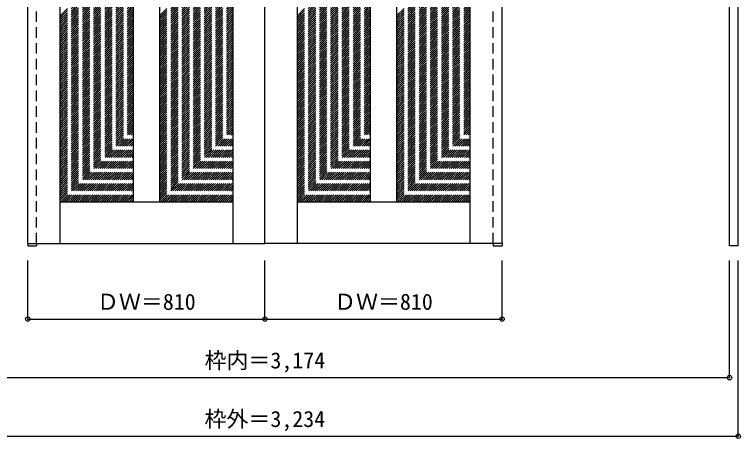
# Model space of a CAD drawing. Units: millimetres, scale not verified. Extents: x -2144 to 1642, y -1727 to 1173.
# Drawn here: x -838 to 1642, y -1727 to -281 of the extents above; entities that cross this region are included whole.
import ezdxf
from ezdxf.enums import TextEntityAlignment as Align

# ---------------------------------------------------------------- set-up
doc = ezdxf.new("R2010")
doc.units = ezdxf.units.MM
doc.header["$LTSCALE"] = 30
doc.header["$PDMODE"] = 32
doc.header["$PDSIZE"] = 15
doc.linetypes.add('DASHED1', pattern=[1.8, 1.2, -0.6])
doc.layers.add('0-0', color=4, linetype='DASHED1')
doc.layers.add('0-1_寸法', color=7, linetype='Continuous')
doc.styles.add('ＭＳ ゴシック', font='')
doc.styles.get('ＭＳ ゴシック').set_extended_font_data('MS Gothic')

msp = doc.modelspace()

# ---------------------------------------------------------------- linework, layer by layer
at = {"layer": '0-0', "color": 3, "linetype": 'Continuous'}
for p, q in [((1604.27, -1069.98), (1604.27, 1165.02)), ((1634.27, -1069.98), (1634.27, 1165.02)), ((-792.73, -1061.98), (-792.73, 1121.02)), ((-682.73, 1121.02), (-682.73, -1061.98)), ((-92.73, 1121.02), (-92.73, -1061.98)), ((17.27, -1061.98), (17.27, 1121.02)), ((127.27, 1121.02), (127.27, -1061.98)), ((717.27, 1121.02), (717.27, -1061.98)), ((827.27, -1061.98), (827.27, 1121.02)), ((-432.73, 986.02), (-432.73, -920.98)), ((-342.73, 986.02), (-342.73, -920.98)), ((377.27, 986.02), (377.27, -920.98)), ((467.27, 986.02), (467.27, -920.98)), ((-92.73, -920.98), (-682.73, -920.98)), ((717.27, -920.98), (127.27, -920.98)), ((-792.73, -1061.98), (17.27, -1061.98)), ((-792.73, -1061.98), (-792.73, -1069.98)), ((-762.73, -1061.98), (-762.73, -1069.98)), ((827.27, -1061.98), (17.27, -1061.98)), ((797.27, -1061.98), (797.27, -1069.98)), ((827.27, -1061.98), (827.27, -1069.98)), ((-792.73, -1069.98), (-762.73, -1069.98)), ((797.27, -1069.98), (827.27, -1069.98)), ((1634.27, -1069.98), (1604.27, -1069.98))]:
    msp.add_line(p, q, dxfattribs=at)
at = {"layer": '0-0'}
for p, q in [((-792.73, -1061.98), (-792.73, 1135.02)), ((-762.73, -1061.98), (-762.73, 1135.02)), ((-762.73, -1061.98), (-762.73, 1121.02)), ((797.27, -1061.98), (797.27, 1135.02)), ((797.27, -1061.98), (797.27, 1121.02)), ((827.27, -1061.98), (827.27, 1135.02)), ((-682.73, -285.91), (-432.73, -35.91)), ((-682.73, -292.98), (-432.73, -42.98)), ((-342.73, -285.32), (-92.73, -35.32)), ((-342.73, -292.39), (-92.73, -42.39)), ((-342.73, -299.46), (-92.73, -49.46)), ((127.27, -285.91), (377.27, -35.91)), ((127.27, -292.98), (377.27, -42.98)), ((467.27, -285.32), (717.27, -35.32)), ((467.27, -292.39), (717.27, -42.39)), ((467.27, -299.46), (717.27, -49.46)), ((-682.73, -300.05), (-432.73, -50.05)), ((-682.73, -307.12), (-432.73, -57.12)), ((-682.73, -314.19), (-432.73, -64.19)), ((-682.73, -321.26), (-432.73, -71.26)), ((-342.73, -306.53), (-92.73, -56.53)), ((-342.73, -313.6), (-92.73, -63.6)), ((-342.73, -320.67), (-92.73, -70.67)), ((127.27, -300.05), (377.27, -50.05)), ((127.27, -307.12), (377.27, -57.12)), ((127.27, -314.19), (377.27, -64.19)), ((127.27, -321.26), (377.27, -71.26)), ((467.27, -306.53), (717.27, -56.53)), ((467.27, -313.6), (717.27, -63.6)), ((467.27, -320.67), (717.27, -70.67)), ((-682.73, -328.33), (-432.73, -78.33)), ((-682.73, -335.4), (-432.73, -85.4)), ((-682.73, -342.48), (-432.73, -92.48)), ((-342.73, -327.74), (-92.73, -77.74)), ((-342.73, -334.82), (-92.73, -84.82)), ((-342.73, -341.89), (-92.73, -91.89)), ((-342.73, -348.96), (-92.73, -98.96)), ((127.27, -328.33), (377.27, -78.33)), ((127.27, -335.4), (377.27, -85.4)), ((127.27, -342.48), (377.27, -92.48)), ((467.27, -327.74), (717.27, -77.74)), ((467.27, -334.82), (717.27, -84.82)), ((467.27, -341.89), (717.27, -91.89)), ((467.27, -348.96), (717.27, -98.96)), ((-682.73, -349.55), (-432.73, -99.55)), ((-682.73, -356.62), (-432.73, -106.62)), ((-682.73, -363.69), (-432.73, -113.69)), ((-682.73, -370.76), (-432.73, -120.76)), ((-342.73, -356.03), (-92.73, -106.03)), ((-342.73, -363.1), (-92.73, -113.1)), ((-342.73, -370.17), (-92.73, -120.17)), ((127.27, -349.55), (377.27, -99.55)), ((127.27, -356.62), (377.27, -106.62)), ((127.27, -363.69), (377.27, -113.69)), ((127.27, -370.76), (377.27, -120.76)), ((467.27, -356.03), (717.27, -106.03)), ((467.27, -363.1), (717.27, -113.1)), ((467.27, -370.17), (717.27, -120.17)), ((-682.73, -377.83), (-432.73, -127.83)), ((-682.73, -384.9), (-432.73, -134.9)), ((-682.73, -391.97), (-432.73, -141.97)), ((-342.73, -377.24), (-92.73, -127.24)), ((-342.73, -384.31), (-92.73, -134.31)), ((-342.73, -391.38), (-92.73, -141.38)), ((-342.73, -398.46), (-92.73, -148.46)), ((127.27, -377.83), (377.27, -127.83)), ((127.27, -384.9), (377.27, -134.9)), ((127.27, -391.97), (377.27, -141.97)), ((467.27, -377.24), (717.27, -127.24)), ((467.27, -384.31), (717.27, -134.31)), ((467.27, -391.38), (717.27, -141.38)), ((467.27, -398.46), (717.27, -148.46)), ((-682.73, -399.04), (-432.73, -149.04)), ((-682.73, -406.11), (-432.73, -156.11)), ((-682.73, -413.19), (-432.73, -163.19)), ((-682.73, -420.26), (-432.73, -170.26)), ((-342.73, -405.53), (-92.73, -155.53)), ((-342.73, -412.6), (-92.73, -162.6)), ((-342.73, -419.67), (-92.73, -169.67)), ((127.27, -399.04), (377.27, -149.04)), ((127.27, -406.11), (377.27, -156.11)), ((127.27, -413.19), (377.27, -163.19)), ((127.27, -420.26), (377.27, -170.26)), ((467.27, -405.53), (717.27, -155.53)), ((467.27, -412.6), (717.27, -162.6)), ((467.27, -419.67), (717.27, -169.67)), ((-682.73, -427.33), (-432.73, -177.33)), ((-682.73, -434.4), (-432.73, -184.4)), ((-682.73, -441.47), (-432.73, -191.47)), ((-342.73, -426.74), (-92.73, -176.74)), ((-342.73, -433.81), (-92.73, -183.81)), ((-342.73, -440.88), (-92.73, -190.88)), ((-342.73, -447.95), (-92.73, -197.95)), ((127.27, -427.33), (377.27, -177.33)), ((127.27, -434.4), (377.27, -184.4)), ((127.27, -441.47), (377.27, -191.47)), ((467.27, -426.74), (717.27, -176.74)), ((467.27, -433.81), (717.27, -183.81)), ((467.27, -440.88), (717.27, -190.88)), ((467.27, -447.95), (717.27, -197.95)), ((-682.73, -448.54), (-432.73, -198.54)), ((-682.73, -455.61), (-432.73, -205.61)), ((-682.73, -462.68), (-432.73, -212.68)), ((-682.73, -469.75), (-432.73, -219.75)), ((-342.73, -455.02), (-92.73, -205.02)), ((-342.73, -462.09), (-92.73, -212.09)), ((-342.73, -469.17), (-92.73, -219.17)), ((127.27, -448.54), (377.27, -198.54)), ((127.27, -455.61), (377.27, -205.61)), ((127.27, -462.68), (377.27, -212.68)), ((127.27, -469.75), (377.27, -219.75)), ((467.27, -455.02), (717.27, -205.02)), ((467.27, -462.09), (717.27, -212.09)), ((467.27, -469.17), (717.27, -219.17)), ((-682.73, -476.83), (-432.73, -226.83)), ((-682.73, -483.9), (-432.73, -233.9)), ((-682.73, -490.97), (-432.73, -240.97)), ((-342.73, -476.24), (-92.73, -226.24)), ((-342.73, -483.31), (-92.73, -233.31)), ((-342.73, -490.38), (-92.73, -240.38)), ((-342.73, -497.45), (-92.73, -247.45)), ((127.27, -476.83), (377.27, -226.83)), ((127.27, -483.9), (377.27, -233.9)), ((127.27, -490.97), (377.27, -240.97)), ((467.27, -476.24), (717.27, -226.24)), ((467.27, -483.31), (717.27, -233.31)), ((467.27, -490.38), (717.27, -240.38)), ((467.27, -497.45), (717.27, -247.45)), ((-682.73, -498.04), (-432.73, -248.04)), ((-682.73, -505.11), (-432.73, -255.11)), ((-682.73, -512.18), (-432.73, -262.18)), ((-682.73, -519.25), (-432.73, -269.25)), ((-342.73, -504.52), (-92.73, -254.52)), ((-342.73, -511.59), (-92.73, -261.59)), ((-342.73, -518.66), (-92.73, -268.66)), ((127.27, -498.04), (377.27, -248.04)), ((127.27, -505.11), (377.27, -255.11)), ((127.27, -512.18), (377.27, -262.18)), ((127.27, -519.25), (377.27, -269.25)), ((467.27, -504.52), (717.27, -254.52)), ((467.27, -511.59), (717.27, -261.59)), ((467.27, -518.66), (717.27, -268.66)), ((-682.73, -526.32), (-432.73, -276.32)), ((-682.73, -533.39), (-432.73, -283.39)), ((-682.73, -540.47), (-432.73, -290.47)), ((-682.73, -547.54), (-432.73, -297.54)), ((-342.73, -525.73), (-92.73, -275.73)), ((-342.73, -532.81), (-92.73, -282.81)), ((-342.73, -539.88), (-92.73, -289.88)), ((-342.73, -546.95), (-92.73, -296.95)), ((127.27, -526.32), (377.27, -276.32)), ((127.27, -533.39), (377.27, -283.39)), ((127.27, -540.47), (377.27, -290.47)), ((127.27, -547.54), (377.27, -297.54)), ((467.27, -525.73), (717.27, -275.73)), ((467.27, -532.81), (717.27, -282.81)), ((467.27, -539.88), (717.27, -289.88)), ((467.27, -546.95), (717.27, -296.95)), ((-682.73, -554.61), (-432.73, -304.61)), ((-682.73, -561.68), (-432.73, -311.68)), ((-682.73, -568.75), (-432.73, -318.75)), ((-342.73, -554.02), (-92.73, -304.02)), ((-342.73, -561.09), (-92.73, -311.09)), ((-342.73, -568.16), (-92.73, -318.16)), ((127.27, -554.61), (377.27, -304.61)), ((127.27, -561.68), (377.27, -311.68)), ((127.27, -568.75), (377.27, -318.75)), ((467.27, -554.02), (717.27, -304.02)), ((467.27, -561.09), (717.27, -311.09)), ((467.27, -568.16), (717.27, -318.16)), ((-682.73, -575.82), (-432.73, -325.82)), ((-682.73, -582.89), (-432.73, -332.89)), ((-682.73, -589.96), (-432.73, -339.96)), ((-682.73, -597.03), (-432.73, -347.03)), ((-342.73, -575.23), (-92.73, -325.23)), ((-342.73, -582.3), (-92.73, -332.3)), ((-342.73, -589.37), (-92.73, -339.37)), ((-342.73, -596.44), (-92.73, -346.44)), ((127.27, -575.82), (377.27, -325.82)), ((127.27, -582.89), (377.27, -332.89)), ((127.27, -589.96), (377.27, -339.96)), ((127.27, -597.03), (377.27, -347.03)), ((467.27, -575.23), (717.27, -325.23)), ((467.27, -582.3), (717.27, -332.3)), ((467.27, -589.37), (717.27, -339.37)), ((467.27, -596.44), (717.27, -346.44)), ((-682.73, -604.1), (-432.73, -354.1)), ((-682.73, -611.18), (-432.73, -361.18)), ((-682.73, -618.25), (-432.73, -368.25)), ((-342.73, -603.52), (-92.73, -353.52)), ((-342.73, -610.59), (-92.73, -360.59)), ((-342.73, -617.66), (-92.73, -367.66)), ((127.27, -604.1), (377.27, -354.1)), ((127.27, -611.18), (377.27, -361.18)), ((127.27, -618.25), (377.27, -368.25)), ((467.27, -603.52), (717.27, -353.52)), ((467.27, -610.59), (717.27, -360.59)), ((467.27, -617.66), (717.27, -367.66)), ((-682.73, -625.32), (-432.73, -375.32)), ((-682.73, -632.39), (-432.73, -382.39)), ((-682.73, -639.46), (-432.73, -389.46)), ((-682.73, -646.53), (-432.73, -396.53)), ((-342.73, -624.73), (-92.73, -374.73)), ((-342.73, -631.8), (-92.73, -381.8)), ((-342.73, -638.87), (-92.73, -388.87)), ((-342.73, -645.94), (-92.73, -395.94)), ((127.27, -625.32), (377.27, -375.32)), ((127.27, -632.39), (377.27, -382.39)), ((127.27, -639.46), (377.27, -389.46)), ((127.27, -646.53), (377.27, -396.53)), ((467.27, -624.73), (717.27, -374.73)), ((467.27, -631.8), (717.27, -381.8)), ((467.27, -638.87), (717.27, -388.87)), ((467.27, -645.94), (717.27, -395.94)), ((-682.73, -653.6), (-432.73, -403.6)), ((-682.73, -660.67), (-432.73, -410.67)), ((-682.73, -667.74), (-432.73, -417.74)), ((-342.73, -653.01), (-92.73, -403.01)), ((-342.73, -660.08), (-92.73, -410.08)), ((-342.73, -667.16), (-92.73, -417.16)), ((127.27, -653.6), (377.27, -403.6)), ((127.27, -660.67), (377.27, -410.67)), ((127.27, -667.74), (377.27, -417.74)), ((467.27, -653.01), (717.27, -403.01)), ((467.27, -660.08), (717.27, -410.08)), ((467.27, -667.16), (717.27, -417.16)), ((-682.73, -674.82), (-432.73, -424.82)), ((-682.73, -681.89), (-432.73, -431.89)), ((-682.73, -688.96), (-432.73, -438.96)), ((-682.73, -696.03), (-432.73, -446.03)), ((-342.73, -674.23), (-92.73, -424.23)), ((-342.73, -681.3), (-92.73, -431.3)), ((-342.73, -688.37), (-92.73, -438.37)), ((-342.73, -695.44), (-92.73, -445.44)), ((127.27, -674.82), (377.27, -424.82)), ((127.27, -681.89), (377.27, -431.89)), ((127.27, -688.96), (377.27, -438.96)), ((127.27, -696.03), (377.27, -446.03)), ((467.27, -674.23), (717.27, -424.23)), ((467.27, -681.3), (717.27, -431.3)), ((467.27, -688.37), (717.27, -438.37)), ((467.27, -695.44), (717.27, -445.44)), ((-682.73, -703.1), (-432.73, -453.1)), ((-682.73, -710.17), (-432.73, -460.17)), ((-682.73, -717.24), (-432.73, -467.24)), ((-342.73, -702.51), (-92.73, -452.51)), ((-342.73, -709.58), (-92.73, -459.58)), ((-342.73, -716.65), (-92.73, -466.65)), ((127.27, -703.1), (377.27, -453.1)), ((127.27, -710.17), (377.27, -460.17)), ((127.27, -717.24), (377.27, -467.24)), ((467.27, -702.51), (717.27, -452.51)), ((467.27, -709.58), (717.27, -459.58)), ((467.27, -716.65), (717.27, -466.65)), ((-682.73, -724.31), (-432.73, -474.31)), ((-682.73, -731.38), (-432.73, -481.38)), ((-682.73, -738.46), (-432.73, -488.46)), ((-682.73, -745.53), (-432.73, -495.53)), ((-342.73, -723.72), (-92.73, -473.72)), ((-342.73, -730.8), (-92.73, -480.8)), ((-342.73, -737.87), (-92.73, -487.87)), ((-342.73, -744.94), (-92.73, -494.94)), ((127.27, -724.31), (377.27, -474.31)), ((127.27, -731.38), (377.27, -481.38)), ((127.27, -738.46), (377.27, -488.46)), ((127.27, -745.53), (377.27, -495.53)), ((467.27, -723.72), (717.27, -473.72)), ((467.27, -730.8), (717.27, -480.8)), ((467.27, -737.87), (717.27, -487.87)), ((467.27, -744.94), (717.27, -494.94)), ((-682.73, -752.6), (-432.73, -502.6)), ((-682.73, -759.67), (-432.73, -509.67)), ((-682.73, -766.74), (-432.73, -516.74)), ((-342.73, -752.01), (-92.73, -502.01)), ((-342.73, -759.08), (-92.73, -509.08)), ((-342.73, -766.15), (-92.73, -516.15)), ((127.27, -752.6), (377.27, -502.6)), ((127.27, -759.67), (377.27, -509.67)), ((127.27, -766.74), (377.27, -516.74)), ((467.27, -752.01), (717.27, -502.01)), ((467.27, -759.08), (717.27, -509.08)), ((467.27, -766.15), (717.27, -516.15)), ((-682.73, -773.81), (-432.73, -523.81)), ((-682.73, -780.88), (-432.73, -530.88)), ((-682.73, -787.95), (-432.73, -537.95)), ((-682.73, -795.02), (-432.73, -545.02)), ((-342.73, -773.22), (-92.73, -523.22)), ((-342.73, -780.29), (-92.73, -530.29)), ((-342.73, -787.36), (-92.73, -537.36)), ((-342.73, -794.43), (-92.73, -544.43)), ((127.27, -773.81), (377.27, -523.81)), ((127.27, -780.88), (377.27, -530.88)), ((127.27, -787.95), (377.27, -537.95)), ((127.27, -795.02), (377.27, -545.02)), ((467.27, -773.22), (717.27, -523.22)), ((467.27, -780.29), (717.27, -530.29)), ((467.27, -787.36), (717.27, -537.36)), ((467.27, -794.43), (717.27, -544.43)), ((-682.73, -802.09), (-432.73, -552.09)), ((-682.73, -809.17), (-432.73, -559.17)), ((-682.73, -816.24), (-432.73, -566.24)), ((-342.73, -801.51), (-92.73, -551.51)), ((-342.73, -808.58), (-92.73, -558.58)), ((-342.73, -815.65), (-92.73, -565.65)), ((127.27, -802.09), (377.27, -552.09)), ((127.27, -809.17), (377.27, -559.17)), ((127.27, -816.24), (377.27, -566.24)), ((467.27, -801.51), (717.27, -551.51)), ((467.27, -808.58), (717.27, -558.58)), ((467.27, -815.65), (717.27, -565.65)), ((-682.73, -823.31), (-432.73, -573.31)), ((-682.73, -830.38), (-432.73, -580.38)), ((-682.73, -837.45), (-432.73, -587.45)), ((-682.73, -844.52), (-432.73, -594.52)), ((-342.73, -822.72), (-92.73, -572.72)), ((-342.73, -829.79), (-92.73, -579.79)), ((-342.73, -836.86), (-92.73, -586.86)), ((-342.73, -843.93), (-92.73, -593.93)), ((127.27, -823.31), (377.27, -573.31)), ((127.27, -830.38), (377.27, -580.38)), ((127.27, -837.45), (377.27, -587.45)), ((127.27, -844.52), (377.27, -594.52)), ((467.27, -822.72), (717.27, -572.72)), ((467.27, -829.79), (717.27, -579.79)), ((467.27, -836.86), (717.27, -586.86)), ((467.27, -843.93), (717.27, -593.93)), ((-682.73, -851.59), (-432.73, -601.59)), ((-682.73, -858.66), (-432.73, -608.66)), ((-682.73, -865.73), (-432.73, -615.73)), ((-342.73, -851), (-92.73, -601)), ((-342.73, -858.07), (-92.73, -608.07)), ((-342.73, -865.15), (-92.73, -615.15)), ((127.27, -851.59), (377.27, -601.59)), ((127.27, -858.66), (377.27, -608.66)), ((127.27, -865.73), (377.27, -615.73)), ((467.27, -851), (717.27, -601)), ((467.27, -858.07), (717.27, -608.07)), ((467.27, -865.15), (717.27, -615.15)), ((-682.73, -872.81), (-432.73, -622.81)), ((-682.73, -879.88), (-432.73, -629.88)), ((-682.73, -886.95), (-432.73, -636.95)), ((-682.73, -894.02), (-432.73, -644.02)), ((-342.73, -872.22), (-92.73, -622.22)), ((-342.73, -879.29), (-92.73, -629.29)), ((-342.73, -886.36), (-92.73, -636.36)), ((-342.73, -893.43), (-92.73, -643.43)), ((127.27, -872.81), (377.27, -622.81)), ((127.27, -879.88), (377.27, -629.88)), ((127.27, -886.95), (377.27, -636.95)), ((127.27, -894.02), (377.27, -644.02)), ((467.27, -872.22), (717.27, -622.22)), ((467.27, -879.29), (717.27, -629.29)), ((467.27, -886.36), (717.27, -636.36)), ((467.27, -893.43), (717.27, -643.43)), ((-682.73, -901.09), (-432.73, -651.09)), ((-682.73, -908.16), (-432.73, -658.16)), ((-682.73, -915.23), (-432.73, -665.23)), ((-342.73, -900.5), (-92.73, -650.5)), ((-342.73, -907.57), (-92.73, -657.57)), ((-342.73, -914.64), (-92.73, -664.64)), ((127.27, -901.09), (377.27, -651.09)), ((127.27, -908.16), (377.27, -658.16)), ((127.27, -915.23), (377.27, -665.23)), ((467.27, -900.5), (717.27, -650.5)), ((467.27, -907.57), (717.27, -657.57)), ((467.27, -914.64), (717.27, -664.64)), ((-681.41, -920.98), (-432.73, -672.3)), ((-674.34, -920.98), (-432.73, -679.37)), ((-667.27, -920.98), (-432.73, -686.44)), ((-660.2, -920.98), (-432.73, -693.52)), ((-342, -920.98), (-92.73, -671.71)), ((-334.93, -920.98), (-92.73, -678.79)), ((-327.85, -920.98), (-92.73, -685.86)), ((-320.78, -920.98), (-92.73, -692.93)), ((128.59, -920.98), (377.27, -672.3)), ((135.66, -920.98), (377.27, -679.37)), ((142.73, -920.98), (377.27, -686.44)), ((149.8, -920.98), (377.27, -693.52)), ((468, -920.98), (717.27, -671.71)), ((475.07, -920.98), (717.27, -678.79)), ((482.15, -920.98), (717.27, -685.86)), ((489.22, -920.98), (717.27, -692.93)), ((-653.12, -920.98), (-432.73, -700.59)), ((-646.05, -920.98), (-432.73, -707.66)), ((-638.98, -920.98), (-432.73, -714.73)), ((-313.71, -920.98), (-92.73, -700)), ((-306.64, -920.98), (-92.73, -707.07)), ((-299.57, -920.98), (-92.73, -714.14)), ((156.88, -920.98), (377.27, -700.59)), ((163.95, -920.98), (377.27, -707.66)), ((171.02, -920.98), (377.27, -714.73)), ((496.29, -920.98), (717.27, -700)), ((503.36, -920.98), (717.27, -707.07)), ((510.43, -920.98), (717.27, -714.14)), ((-631.91, -920.98), (-432.73, -721.8)), ((-624.84, -920.98), (-432.73, -728.87)), ((-617.77, -920.98), (-432.73, -735.94)), ((-610.7, -920.98), (-432.73, -743.01)), ((-292.5, -920.98), (-92.73, -721.21)), ((-285.43, -920.98), (-92.73, -728.28)), ((-278.36, -920.98), (-92.73, -735.35)), ((-271.29, -920.98), (-92.73, -742.42)), ((178.09, -920.98), (377.27, -721.8)), ((185.16, -920.98), (377.27, -728.87)), ((192.23, -920.98), (377.27, -735.94)), ((199.3, -920.98), (377.27, -743.01)), ((517.5, -920.98), (717.27, -721.21)), ((524.57, -920.98), (717.27, -728.28)), ((531.64, -920.98), (717.27, -735.35)), ((538.71, -920.98), (717.27, -742.42)), ((-603.63, -920.98), (-432.73, -750.08)), ((-596.56, -920.98), (-432.73, -757.16)), ((-589.48, -920.98), (-432.73, -764.23)), ((-264.22, -920.98), (-92.73, -749.5)), ((-257.14, -920.98), (-92.73, -756.57)), ((-250.07, -920.98), (-92.73, -763.64)), ((206.37, -920.98), (377.27, -750.08)), ((213.44, -920.98), (377.27, -757.16)), ((220.52, -920.98), (377.27, -764.23)), ((545.78, -920.98), (717.27, -749.5)), ((552.86, -920.98), (717.27, -756.57)), ((559.93, -920.98), (717.27, -763.64)), ((-582.41, -920.98), (-432.73, -771.3)), ((-575.34, -920.98), (-432.73, -778.37)), ((-568.27, -920.98), (-432.73, -785.44)), ((-561.2, -920.98), (-432.73, -792.51)), ((-243, -920.98), (-92.73, -770.71)), ((-235.93, -920.98), (-92.73, -777.78)), ((-228.86, -920.98), (-92.73, -784.85)), ((-221.79, -920.98), (-92.73, -791.92)), ((227.59, -920.98), (377.27, -771.3)), ((234.66, -920.98), (377.27, -778.37)), ((241.73, -920.98), (377.27, -785.44)), ((248.8, -920.98), (377.27, -792.51)), ((567, -920.98), (717.27, -770.71)), ((574.07, -920.98), (717.27, -777.78)), ((581.14, -920.98), (717.27, -784.85)), ((588.21, -920.98), (717.27, -791.92)), ((-554.13, -920.98), (-432.73, -799.58)), ((-547.06, -920.98), (-432.73, -806.65)), ((-539.99, -920.98), (-432.73, -813.72)), ((-214.72, -920.98), (-92.73, -798.99)), ((-207.65, -920.98), (-92.73, -806.06)), ((-200.58, -920.98), (-92.73, -813.14)), ((255.87, -920.98), (377.27, -799.58)), ((262.94, -920.98), (377.27, -806.65)), ((270.01, -920.98), (377.27, -813.72)), ((595.28, -920.98), (717.27, -798.99)), ((602.35, -920.98), (717.27, -806.06)), ((609.42, -920.98), (717.27, -813.14)), ((-532.92, -920.98), (-432.73, -820.8)), ((-525.84, -920.98), (-432.73, -827.87)), ((-518.77, -920.98), (-432.73, -834.94)), ((-511.7, -920.98), (-432.73, -842.01)), ((-193.5, -920.98), (-92.73, -820.21)), ((-186.43, -920.98), (-92.73, -827.28)), ((-179.36, -920.98), (-92.73, -834.35)), ((-172.29, -920.98), (-92.73, -841.42)), ((277.08, -920.98), (377.27, -820.8)), ((284.16, -920.98), (377.27, -827.87)), ((291.23, -920.98), (377.27, -834.94)), ((298.3, -920.98), (377.27, -842.01)), ((616.5, -920.98), (717.27, -820.21)), ((623.57, -920.98), (717.27, -827.28)), ((630.64, -920.98), (717.27, -834.35)), ((637.71, -920.98), (717.27, -841.42)), ((-504.63, -920.98), (-432.73, -849.08)), ((-497.56, -920.98), (-432.73, -856.15)), ((-490.49, -920.98), (-432.73, -863.22)), ((-165.22, -920.98), (-92.73, -848.49)), ((-158.15, -920.98), (-92.73, -855.56)), ((-151.08, -920.98), (-92.73, -862.63)), ((305.37, -920.98), (377.27, -849.08)), ((312.44, -920.98), (377.27, -856.15)), ((319.51, -920.98), (377.27, -863.22)), ((644.78, -920.98), (717.27, -848.49)), ((651.85, -920.98), (717.27, -855.56)), ((658.92, -920.98), (717.27, -862.63)), ((-483.42, -920.98), (-432.73, -870.29)), ((-476.35, -920.98), (-432.73, -877.36)), ((-469.28, -920.98), (-432.73, -884.43)), ((-462.21, -920.98), (-432.73, -891.51)), ((-144.01, -920.98), (-92.73, -869.7)), ((-136.94, -920.98), (-92.73, -876.78)), ((-129.87, -920.98), (-92.73, -883.85)), ((-122.79, -920.98), (-92.73, -890.92)), ((326.58, -920.98), (377.27, -870.29)), ((333.65, -920.98), (377.27, -877.36)), ((340.72, -920.98), (377.27, -884.43)), ((347.79, -920.98), (377.27, -891.51)), ((665.99, -920.98), (717.27, -869.7)), ((673.06, -920.98), (717.27, -876.78)), ((680.13, -920.98), (717.27, -883.85)), ((687.21, -920.98), (717.27, -890.92)), ((-455.13, -920.98), (-432.73, -898.58)), ((-448.06, -920.98), (-432.73, -905.65)), ((-440.99, -920.98), (-432.73, -912.72)), ((-115.72, -920.98), (-92.73, -897.99)), ((-108.65, -920.98), (-92.73, -905.06)), ((-101.58, -920.98), (-92.73, -912.13)), ((354.87, -920.98), (377.27, -898.58)), ((361.94, -920.98), (377.27, -905.65)), ((369.01, -920.98), (377.27, -912.72)), ((694.28, -920.98), (717.27, -897.99)), ((701.35, -920.98), (717.27, -905.06)), ((708.42, -920.98), (717.27, -912.13)), ((-433.92, -920.98), (-432.73, -919.79)), ((-94.51, -920.98), (-92.73, -919.2)), ((376.08, -920.98), (377.27, -919.79)), ((715.49, -920.98), (717.27, -919.2))]:
    msp.add_line(p, q, dxfattribs=at)
at = {"layer": '0-1_寸法', "color": 4}
for p, q in [((-792.73, -1319.98), (-792.73, -1119.98)), ((17.27, -1319.98), (17.27, -1119.98)), ((827.27, -1319.98), (827.27, -1119.98)), ((1604.27, -1519.98), (1604.27, -1119.98)), ((1634.27, -1719.98), (1634.27, -1119.98)), ((-792.73, -1319.98), (827.27, -1319.98)), ((-1569.73, -1519.98), (1604.27, -1519.98)), ((-1599.73, -1719.98), (1634.27, -1719.98))]:
    msp.add_line(p, q, dxfattribs=at)
at = {"layer": '0-1_寸法'}
for p in [(-792.73, -1319.98), (17.27, -1319.98), (827.27, -1319.98), (1604.27, -1519.98), (1634.27, -1719.98)]:
    msp.add_point(p, dxfattribs=at)

# ---------------------------------------------------------------- texts
at = {"layer": '0-1_寸法', "style": 'ＭＳ ゴシック'}
for s, p in [('ＤＷ＝810', (-556.48, -1304.98)), ('ＤＷ＝810', (253.52, -1304.98)), ('枠内＝3,174', (-188.98, -1504.98)), ('枠外＝3,234', (-188.98, -1704.98))]:
    msp.add_text(s, height=54.99, dxfattribs=at).set_placement(p, align=Align.BOTTOM_LEFT)

doc.saveas('drawing.dxf')
